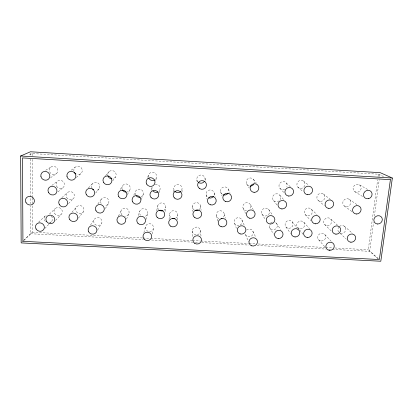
<?xml version="1.0" encoding="UTF-8"?>
<svg xmlns="http://www.w3.org/2000/svg" width="413" height="413" viewBox="0 0 413 413"><rect width="100%" height="100%" fill="white"/><g stroke="black" fill="none" stroke-linecap="round" stroke-linejoin="round"><path stroke-width="0.31" stroke-dasharray="2.06 1.55" d="M182.019 192.009L182.061 188.798M177.544 219.819L177.76 214.915M173.419 192.164L173.775 188.323M169.031 219.36L169.557 214.466M378.411 258.683L368.303 249.72L377.601 179.903M378.024 176.728L378.36 174.188L32.178 153.564L28.192 155.35M378.019 258.755L369.666 251.326L373.512 222.545M374.369 216.154L379.242 179.696M379.671 176.501L380.099 173.3M165.195 211.441L165.83 207.058M152.309 233.908L153.362 228.879M156.687 210.707L157.745 205.741M159.382 192.525L160.043 189.577M143.874 232.602L145.541 226.417M146.026 219.36L147.565 213.872M155.66 180.558L156.501 177.673M151.044 190.465L152.113 187.012A4.166 4.073 16 0 0 152.387 190.13M138.221 215.56L139.682 211.368M141.354 199.551L143.234 194.461M147.648 177.316L148.525 175.071M126.523 219.107L128.939 213.454M133.776 195.22L135.278 191.906M118.433 216.061L121.458 209.995M127.395 194.662L129.641 190.3M97.561 230.134L101.366 223.732A4.166 3.97 20.3 0 0 97.933 217.558A4.166 3.97 20.3 0 0 94.19 223.34A4.166 3.97 20.3 0 0 101.366 223.732M120.317 189.469L122.547 185.804M105.325 208.529L108.33 203.8M90.488 225.059L94.283 219.365M97.912 203.914L101.216 199.35M112.682 180.848L115.537 177.017M78.346 218.167L83.4 211.792A4.213 4.001 24.7 0 0 79.895 205.545A4.213 4.001 24.7 0 0 76.168 211.389A4.213 4.001 24.7 0 0 83.4 211.792M95.656 193.057L99.311 188.586M105.537 175.711L109.058 171.643M71.929 212.225L76.916 206.567M88.423 187.982L92.811 183.258M55.595 220.366L61.098 214.574M44.8 228.456L49.555 223.562M49.983 223.118L51.279 221.781M68.481 203.614L73.225 198.751M22.065 242.028L23.417 240.722M23.871 240.283L30.629 233.737L30.567 206.201M23.82 240.449L32.297 232.235L32.255 205.153M49.441 214.094L55.223 208.55M38.6 222.194L45.394 215.792M61.883 197.688L67.355 192.649M76.384 177.476L81.01 173.512M58.001 191.89L63.204 187.487M51.795 185.473L57.278 181.322M71.181 170.239L75.109 167.28M50.541 177.729L56.571 173.553A4.337 4.094 34.1 0 0 54.712 166.475A4.337 4.094 34.1 0 0 49.457 171.266A4.337 4.094 34.1 0 0 56.571 173.553M45.704 170.244L51.475 166.702M32.297 232.235L142.366 237.965M143.012 237.996L150.089 238.363M150.735 238.399L191.931 240.542M192.577 240.578L200.3 240.98M200.945 241.011L248.574 243.489M249.22 243.525L255.657 243.861M258.233 243.99L325.176 247.475M325.821 247.511L332.259 247.846M334.835 247.981L368.303 249.72M30.629 233.737L143.213 239.576M151.576 240.015L192.747 242.147M195.323 242.281L199.18 242.483M201.756 242.617L248.719 245.054M257.082 245.487L325.919 249.06M328.49 249.194L331.706 249.359M332.351 249.39L369.666 251.326M378.36 174.188L383.522 176.532M359.563 184.885L367.699 189.464M354.674 191.606L363.094 196.81M349.243 199.329L357.374 204.894M344.406 205.984L352.274 211.864M323.312 193.971L330.4 199.458M303.354 180.951L308.805 185.277M318.511 200.666L324.365 205.643M344.256 226.159L352.609 233.448M297.794 187.032L302.982 191.622M330.823 219.138L337.431 225.121M340.142 233.345L346.249 239.096M286.214 182.907L290.313 186.779M311.423 209.293L316.952 214.631M324.551 224.373L331.319 231.022M324.819 234.553L331.66 241.75M305.145 214.574L310.834 220.588M279.906 188.292L283.746 192.375M303.86 222.266L309.564 228.735M279.725 195.132L283.968 199.959M318.593 239.731L325.119 247.165M297.623 227.501L299.167 229.416M299.554 229.891L303.028 234.202M292.167 221.755L297.236 228.095M273.452 200.481L277.417 205.529M253.458 179.34L256.365 183.222M285.946 226.99L290.721 233.562M268.641 209.427L272.828 215.498M276.395 223.263L280.649 229.556M246.592 183.878L249.215 187.946M261.847 213.862L265.378 219.623M269.637 227.656L273.576 234.14M250.562 204.889L253.221 209.608M243.195 208.488L245.823 213.882M252.849 231.172L255.761 237.263M241.889 219.84L244.45 225.704M228.337 189.159L230.113 193.248M245.559 234.708L248.394 241.507M234.569 223.407L236.355 228.219M220.588 191.802L222.06 195.994M224.285 213.96L225.637 218.203M214.218 193.196L215.261 196.836M216.278 215.586L217.677 221.11M205.013 178.297L205.689 181.188M206.139 194.838L207.037 199.149M196.877 179.949L197.213 182.303M200.501 205.834L201.121 210.165M200.346 230.191L201.085 236.504M192.381 206.428L192.747 211.404M192.298 230.784L192.69 237.124M30.454 153.053L30.459 155.613M30.469 158.814L30.562 203.64M32.178 153.564L32.183 156.145M32.188 159.366L32.245 197.414M32.245 198.059L32.255 204.507M121.954 214.868A4.156 4.001 17.7 0 1 123.022 208.606A4.156 4.001 17.7 0 1 129.011 211.368A4.156 4.001 17.7 0 1 124.834 216.2M155.19 184.291A4.166 4.073 16 0 1 158.881 191.338M218.952 218.544A4.089 3.97 -15.5 0 1 216.711 212.886A4.089 3.97 -15.5 0 1 222.85 211.637A4.089 3.97 -15.5 0 1 222.948 217.734M279.183 200.801A4.12 3.965 -34 0 1 272.642 198.952A4.12 3.965 -34 0 1 277.319 193.831A4.12 3.965 -34 0 1 279.906 200.011M170.61 217.352A4.109 3.991 3.2 0 1 171.183 211.492A4.109 3.991 3.2 0 1 177.141 212.581A4.109 3.991 3.2 0 1 175.52 218.25M246.546 210.671A4.099 3.97 -25.6 0 1 242.932 205.767A4.099 3.97 -25.6 0 1 248.58 203.015A4.099 3.97 -25.6 0 1 250.226 208.88M92.037 188.173A4.244 4.068 28.2 0 1 94.365 182.391A4.244 4.068 28.2 0 1 99.874 185.845A4.244 4.068 28.2 0 1 95.625 190.424M122.026 188.886A4.202 4.068 23.8 0 1 125.149 184.043A4.202 4.068 23.8 0 1 130.167 187.218A4.202 4.068 23.8 0 1 127.039 192.055M197.832 181.844A4.151 4.099 -10.6 0 1 197.703 176.573A4.151 4.099 -10.6 0 1 202.933 175.51A4.151 4.099 -10.6 0 1 204.874 180.414M222.323 194.363A4.125 4.042 -22.2 0 1 221.038 189.051A4.125 4.042 -22.2 0 1 226.314 187.254A4.125 4.042 -22.2 0 1 228.513 192.251M275.621 222.597A4.068 3.887 -27.4 0 1 276.772 227.733A4.068 3.887 -27.4 0 1 271.573 229.489A4.068 3.887 -27.4 0 1 269.508 224.662M270.711 222.958A4.068 3.887 -27.4 0 1 272.611 222.034M51.315 216.113A4.233 3.965 25.7 0 1 49.405 222.721M45.373 221.466A4.233 3.965 25.7 0 1 46.261 215.204M73.948 171.235A4.3 4.104 33.3 0 1 77.752 166.232A4.3 4.104 33.3 0 1 82.285 170.997A4.3 4.104 33.3 0 1 76.901 174.348M196.108 234.92A4.068 3.934 -5.9 0 1 192.783 229.138A4.068 3.934 -5.9 0 1 199.629 228.632A4.068 3.934 -5.9 0 1 197.166 234.842M339.393 226.52A4.073 3.805 -34.9 0 1 344.519 226.35A4.073 3.805 -34.9 0 1 345.253 231.249A4.073 3.805 -34.9 0 1 340.384 233.118M338.732 232.018A4.073 3.805 -34.9 0 1 338.67 227.289M148.432 177.203A4.197 4.109 22 0 1 150.915 172.536A4.197 4.109 22 0 1 156.047 174.203A4.197 4.109 22 0 1 155.334 179.448M248.925 185.912A4.145 4.042 -33.9 0 1 246.437 180.76A4.145 4.042 -33.9 0 1 251.703 178.179A4.145 4.042 -33.9 0 1 254.181 183.331M148.226 231.404A4.104 3.954 9 0 1 146.429 224.935A4.104 3.954 9 0 1 153.244 226.169A4.104 3.954 9 0 1 149.279 231.595M246.592 230.026A4.053 3.893 -21.3 0 1 252.684 230.867A4.053 3.893 -21.3 0 1 250.603 236.566A4.053 3.893 -21.3 0 1 245.234 233.748M284.753 189.216A4.151 3.991 -38.1 0 1 279.023 186.413A4.151 3.991 -38.1 0 1 283.452 181.55A4.151 3.991 -38.1 0 1 286.885 186.877M101.113 203.403A4.202 4.027 23.5 0 1 103.446 197.688A4.202 4.027 23.5 0 1 108.903 201.09A4.202 4.027 23.5 0 1 104.67 205.617M140.59 215.292A4.135 4.001 13.3 0 1 141.391 209.21A4.135 4.001 13.3 0 1 147.436 211.126A4.135 4.001 13.3 0 1 144.529 216.536M194.213 210.005A4.109 4.011 -6.1 0 1 193.263 204.167A4.109 4.011 -6.1 0 1 199.309 203.728A4.109 4.011 -6.1 0 1 199.195 209.644M174.224 190.388A4.145 4.073 5.6 0 1 175.427 185.287A4.145 4.073 5.6 0 1 180.755 185.592A4.145 4.073 5.6 0 1 181.39 190.796M107.741 174.498A4.249 4.104 29.9 0 1 111.701 170.595A4.249 4.104 29.9 0 1 116.12 174.255A4.249 4.104 29.9 0 1 112.925 178.788M135.572 195.013A4.176 4.058 19.4 0 1 137.317 189.541A4.176 4.058 19.4 0 1 142.944 191.348A4.176 4.058 19.4 0 1 141.194 196.815M158.716 209.659A4.13 4.016 8.9 0 1 159.134 203.743A4.13 4.016 8.9 0 1 165.148 204.719A4.13 4.016 8.9 0 1 163.672 210.46M207.078 196.707A4.125 4.042 -14.3 0 1 206.97 191.503A4.125 4.042 -14.3 0 1 212.163 190.445A4.125 4.042 -14.3 0 1 214.073 195.287M238.967 225.483A4.073 3.934 -20.2 0 1 234.295 220.718A4.073 3.934 -20.2 0 1 240.805 218.513A4.073 3.934 -20.2 0 1 239.974 225.142M300.318 228.797A4.073 3.862 -31.6 0 0 304.407 223.113A4.073 3.862 -31.6 0 0 297.489 222.731A4.073 3.862 -31.6 0 0 300.318 228.797M56.555 186.248A4.295 4.063 31.1 0 0 63.886 186.671A4.295 4.063 31.1 0 0 60.288 180.285A4.295 4.063 31.1 0 0 56.555 186.248M320.452 201.312A4.135 3.918 -38.8 0 0 324.618 195.525A4.135 3.918 -38.8 0 0 317.649 195.117A4.135 3.918 -38.8 0 0 320.452 201.312M300.53 188.38A4.156 3.975 -40.1 0 0 304.686 182.52A4.156 3.975 -40.1 0 0 297.649 182.102A4.156 3.975 -40.1 0 0 300.53 188.38M321.252 241.011A4.053 3.805 -32 0 0 325.356 235.389A4.053 3.805 -32 0 0 318.495 235.018A4.053 3.805 -32 0 0 321.252 241.011M357.658 192.184A4.166 3.898 -42.3 0 0 360.312 185.576A4.166 3.898 -42.3 0 0 353.368 186.975A4.166 3.898 -42.3 0 0 357.658 192.184M54.516 213.376A4.238 3.985 26.2 0 0 61.774 213.774A4.238 3.985 26.2 0 0 58.207 207.527A4.238 3.985 26.2 0 0 54.516 213.376M327.225 225.668A4.084 3.841 -35 0 0 331.36 219.99A4.084 3.841 -35 0 0 324.468 219.602A4.084 3.841 -35 0 0 327.225 225.668M265.161 216.035A4.094 3.939 -28.7 0 0 269.209 210.284A4.094 3.939 -28.7 0 0 262.209 209.887A4.094 3.939 -28.7 0 0 265.161 216.035M307.85 215.885A4.099 3.893 -34.9 0 0 311.97 210.15A4.099 3.893 -34.9 0 0 305.021 209.752A4.099 3.893 -34.9 0 0 307.85 215.885M66.617 197.528A4.254 4.032 28.2 0 0 73.906 197.946A4.254 4.032 28.2 0 0 70.349 191.622A4.254 4.032 28.2 0 0 66.617 197.528M288.656 228.291A4.073 3.877 -30.2 0 0 292.719 222.602A4.073 3.877 -30.2 0 0 285.786 222.215A4.073 3.877 -30.2 0 0 288.656 228.291M346.326 206.624A4.13 3.872 -39.5 0 0 350.529 200.868A4.13 3.872 -39.5 0 0 343.601 200.465A4.13 3.872 -39.5 0 0 346.326 206.624"/><path stroke-width="0.62" d="M392.35 178.034L380.807 261.233L21.166 242.906L20.65 156L30.454 151.767L380.187 172.66L392.35 178.034L20.65 156M157.993 191.937A4.166 4.073 16 0 1 153.011 191.007M222.06 218.317A4.089 3.97 -15.5 0 1 221.053 218.658M174.513 218.596A4.109 3.991 3.2 0 1 172.391 218.477M93.539 189.758A4.244 4.068 28.2 0 1 92.682 189.061M125.955 192.133A4.202 4.068 23.8 0 1 122.408 189.892M204.394 181.374A4.151 4.099 -10.6 0 1 198.648 182.541M228.033 193.201A4.125 4.042 -22.2 0 1 223.283 194.822M75.889 173.873A4.3 4.104 33.3 0 1 74.355 172.262M154.441 180.053A4.197 4.109 22 0 1 148.804 178.22M253.69 184.286A4.145 4.042 -33.9 0 1 249.973 186.108M198.307 210.227A4.109 4.011 -6.1 0 1 195.173 210.46M180.682 191.601A4.145 4.073 5.6 0 1 174.833 191.265M111.83 178.865A4.249 4.104 29.9 0 1 107.855 175.577M140.177 197.166A4.176 4.058 19.4 0 1 136.202 195.891M162.67 210.831A4.13 4.016 8.9 0 1 159.552 210.325M213.593 196.237A4.125 4.042 -14.3 0 1 208.849 197.853M390.404 179.65L379.371 259.534L22.932 241.316L22.493 157.905L390.404 179.65M26.024 202.633A4.574 4.269 29.7 0 0 33.825 203.072A4.574 4.269 29.7 0 0 29.917 196.345A4.574 4.269 29.7 0 0 26.024 202.633M377.503 224.011A4.373 4.037 -38.5 0 0 382.004 217.971A4.373 4.037 -38.5 0 0 374.72 217.558A4.373 4.037 -38.5 0 0 377.503 224.011M118.133 222.865A4.414 4.233 16.8 0 0 125.562 221.368A4.414 4.233 16.8 0 0 120.359 215.87A4.414 4.233 16.8 0 0 118.133 222.865M151.101 197.569A4.429 4.321 14.6 0 0 158.587 196.061A4.429 4.321 14.6 0 0 153.429 190.46A4.429 4.321 14.6 0 0 151.101 197.569M221.125 226.696A4.337 4.202 -15.3 0 0 226.799 221.843A4.337 4.202 -15.3 0 0 219.721 219.556A4.337 4.202 -15.3 0 0 221.125 226.696M281.914 208.957A4.378 4.197 -33.2 0 0 286.266 202.804A4.378 4.197 -33.2 0 0 278.811 202.375A4.378 4.197 -33.2 0 0 281.914 208.957M307.422 237.485A4.321 4.078 -31.1 0 0 311.774 231.476A4.321 4.078 -31.1 0 0 304.438 231.073A4.321 4.078 -31.1 0 0 307.422 237.485M69.487 219.215A4.481 4.233 23.9 0 0 77.179 219.639A4.481 4.233 23.9 0 0 73.437 213.025A4.481 4.233 23.9 0 0 69.487 219.215M48.558 192.582A4.569 4.306 30.3 0 0 56.359 193.031A4.569 4.306 30.3 0 0 52.508 186.258A4.569 4.306 30.3 0 0 48.558 192.582M170.677 226.179A4.362 4.223 2.5 0 0 177.414 222.886A4.362 4.223 2.5 0 0 171.085 218.869A4.362 4.223 2.5 0 0 170.677 226.179M249.313 218.147A4.352 4.202 -25 0 0 255.043 213.273A4.352 4.202 -25 0 0 247.996 210.971A4.352 4.202 -25 0 0 249.313 218.147M328.862 208.405A4.393 4.14 -38.1 0 0 333.301 202.272A4.393 4.14 -38.1 0 0 325.909 201.843A4.393 4.14 -38.1 0 0 328.862 208.405M86.286 194.595A4.512 4.311 27.2 0 0 94.03 195.039A4.512 4.311 27.2 0 0 90.308 188.297A4.512 4.311 27.2 0 0 86.286 194.595M118.583 196.402A4.466 4.316 22.6 0 0 126.275 196.846A4.466 4.316 22.6 0 0 122.656 190.13A4.466 4.316 22.6 0 0 118.583 196.402M199.593 188.581A4.409 4.342 -10.6 0 0 206.438 185.215A4.409 4.342 -10.6 0 0 200.088 181.07A4.409 4.342 -10.6 0 0 199.593 188.581M225.746 201.58A4.383 4.28 -21.5 0 0 231.481 196.645A4.383 4.28 -21.5 0 0 224.342 194.296A4.383 4.28 -21.5 0 0 225.746 201.58M278.362 238.564A4.316 4.109 -26.9 0 0 282.662 232.55A4.316 4.109 -26.9 0 0 275.29 232.147A4.316 4.109 -26.9 0 0 278.362 238.564M67.009 176.64A4.579 4.352 32.4 0 0 74.536 179.061A4.579 4.352 32.4 0 0 72.621 171.565A4.579 4.352 32.4 0 0 67.009 176.64M350.931 242.219A4.321 4.016 -34.4 0 0 355.345 236.257A4.321 4.016 -34.4 0 0 348.082 235.859A4.321 4.016 -34.4 0 0 350.931 242.219M307.768 194.719A4.414 4.207 -39.3 0 0 312.197 188.514A4.414 4.207 -39.3 0 0 304.732 188.075A4.414 4.207 -39.3 0 0 307.768 194.719M194.76 243.36A4.316 4.156 -6.1 0 0 201.456 240.113A4.316 4.156 -6.1 0 0 195.235 236.169A4.316 4.156 -6.1 0 0 194.76 243.36M36.076 228.983A4.502 4.197 25 0 0 43.778 229.396A4.502 4.197 25 0 0 39.942 222.819A4.502 4.197 25 0 0 36.076 228.983M88.666 231.858A4.429 4.202 19.5 0 0 96.291 232.266A4.429 4.202 19.5 0 0 92.631 225.73A4.429 4.202 19.5 0 0 88.666 231.858M368.36 198.72A4.429 4.12 -41.7 0 0 371.204 191.72A4.429 4.12 -41.7 0 0 363.832 193.207A4.429 4.12 -41.7 0 0 368.36 198.72M329.569 250.376A4.3 4.016 -31.5 0 0 333.936 244.434A4.3 4.016 -31.5 0 0 326.668 244.042A4.3 4.016 -31.5 0 0 329.569 250.376M254.098 192.344A4.404 4.28 -32.8 0 0 258.435 186.103A4.404 4.28 -32.8 0 0 250.892 185.654A4.404 4.28 -32.8 0 0 254.098 192.344M146.625 184.012A4.46 4.357 20.2 0 0 154.323 184.466A4.46 4.357 20.2 0 0 150.776 177.693A4.46 4.357 20.2 0 0 146.625 184.012M46.478 221.332A4.502 4.223 25.5 0 0 54.196 221.755A4.502 4.223 25.5 0 0 50.381 215.142A4.502 4.223 25.5 0 0 46.478 221.332M144.152 239.163A4.357 4.182 8.3 0 0 151.519 237.676A4.357 4.182 8.3 0 0 146.424 232.271A4.357 4.182 8.3 0 0 144.152 239.163M251.754 245.823A4.3 4.109 -20.9 0 0 257.418 241.047A4.3 4.109 -20.9 0 0 250.454 238.812A4.3 4.109 -20.9 0 0 251.754 245.823M288.795 196.067A4.409 4.228 -37.2 0 0 293.189 189.856A4.409 4.228 -37.2 0 0 285.703 189.417A4.409 4.228 -37.2 0 0 288.795 196.067M335.955 234.161A4.337 4.058 -34.4 0 0 340.358 228.152A4.337 4.058 -34.4 0 0 333.054 227.744A4.337 4.058 -34.4 0 0 335.955 234.161M194.869 217.672A4.362 4.244 -6.4 0 0 201.637 214.368A4.362 4.244 -6.4 0 0 195.349 210.325A4.362 4.244 -6.4 0 0 194.869 217.672M95.971 210.728A4.466 4.264 22.5 0 0 103.653 211.157A4.466 4.264 22.5 0 0 99.982 204.512A4.466 4.264 22.5 0 0 95.971 210.728M174.291 197.837A4.409 4.316 4.5 0 0 181.761 196.33A4.409 4.316 4.5 0 0 176.676 190.739A4.409 4.316 4.5 0 0 174.291 197.837M137.932 223.294A4.393 4.233 12.4 0 0 145.345 221.802A4.393 4.233 12.4 0 0 140.203 216.319A4.393 4.233 12.4 0 0 137.932 223.294M103.503 182.314A4.517 4.352 28.7 0 0 111.257 182.768A4.517 4.352 28.7 0 0 107.571 175.964A4.517 4.352 28.7 0 0 103.503 182.314M270.169 224.011A4.342 4.161 -28 0 0 274.475 217.925A4.342 4.161 -28 0 0 267.051 217.512A4.342 4.161 -28 0 0 270.169 224.011M132.583 201.823A4.44 4.3 18.2 0 0 140.244 202.256A4.44 4.3 18.2 0 0 136.677 195.581A4.44 4.3 18.2 0 0 132.583 201.823M157.177 217.321A4.388 4.254 8 0 0 164.565 215.669A4.388 4.254 8 0 0 159.341 210.274A4.388 4.254 8 0 0 157.177 217.321M210.418 204.802A4.378 4.28 -14 0 0 216.133 199.866A4.378 4.28 -14 0 0 208.968 197.528A4.378 4.28 -14 0 0 210.418 204.802M315.444 223.825A4.352 4.115 -34.2 0 0 319.832 217.759A4.352 4.115 -34.2 0 0 312.465 217.346A4.352 4.115 -34.2 0 0 315.444 223.825M59.296 204.538A4.528 4.275 27.4 0 0 67.04 204.977A4.528 4.275 27.4 0 0 63.246 198.276A4.528 4.275 27.4 0 0 59.296 204.538M240.134 233.903A4.321 4.161 -19.8 0 0 245.818 229.086A4.321 4.161 -19.8 0 0 238.797 226.82A4.321 4.161 -19.8 0 0 240.134 233.903M295.052 236.959A4.321 4.094 -29.6 0 0 299.384 230.939A4.321 4.094 -29.6 0 0 292.032 230.537A4.321 4.094 -29.6 0 0 295.052 236.959M356.28 214.011A4.388 4.089 -38.9 0 0 360.761 207.915A4.388 4.089 -38.9 0 0 353.42 207.496A4.388 4.089 -38.9 0 0 356.28 214.011M40.954 176.697A4.615 4.342 33.3 0 0 48.533 179.118A4.615 4.342 33.3 0 0 46.53 171.607A4.615 4.342 33.3 0 0 40.954 176.697"/></g></svg>
